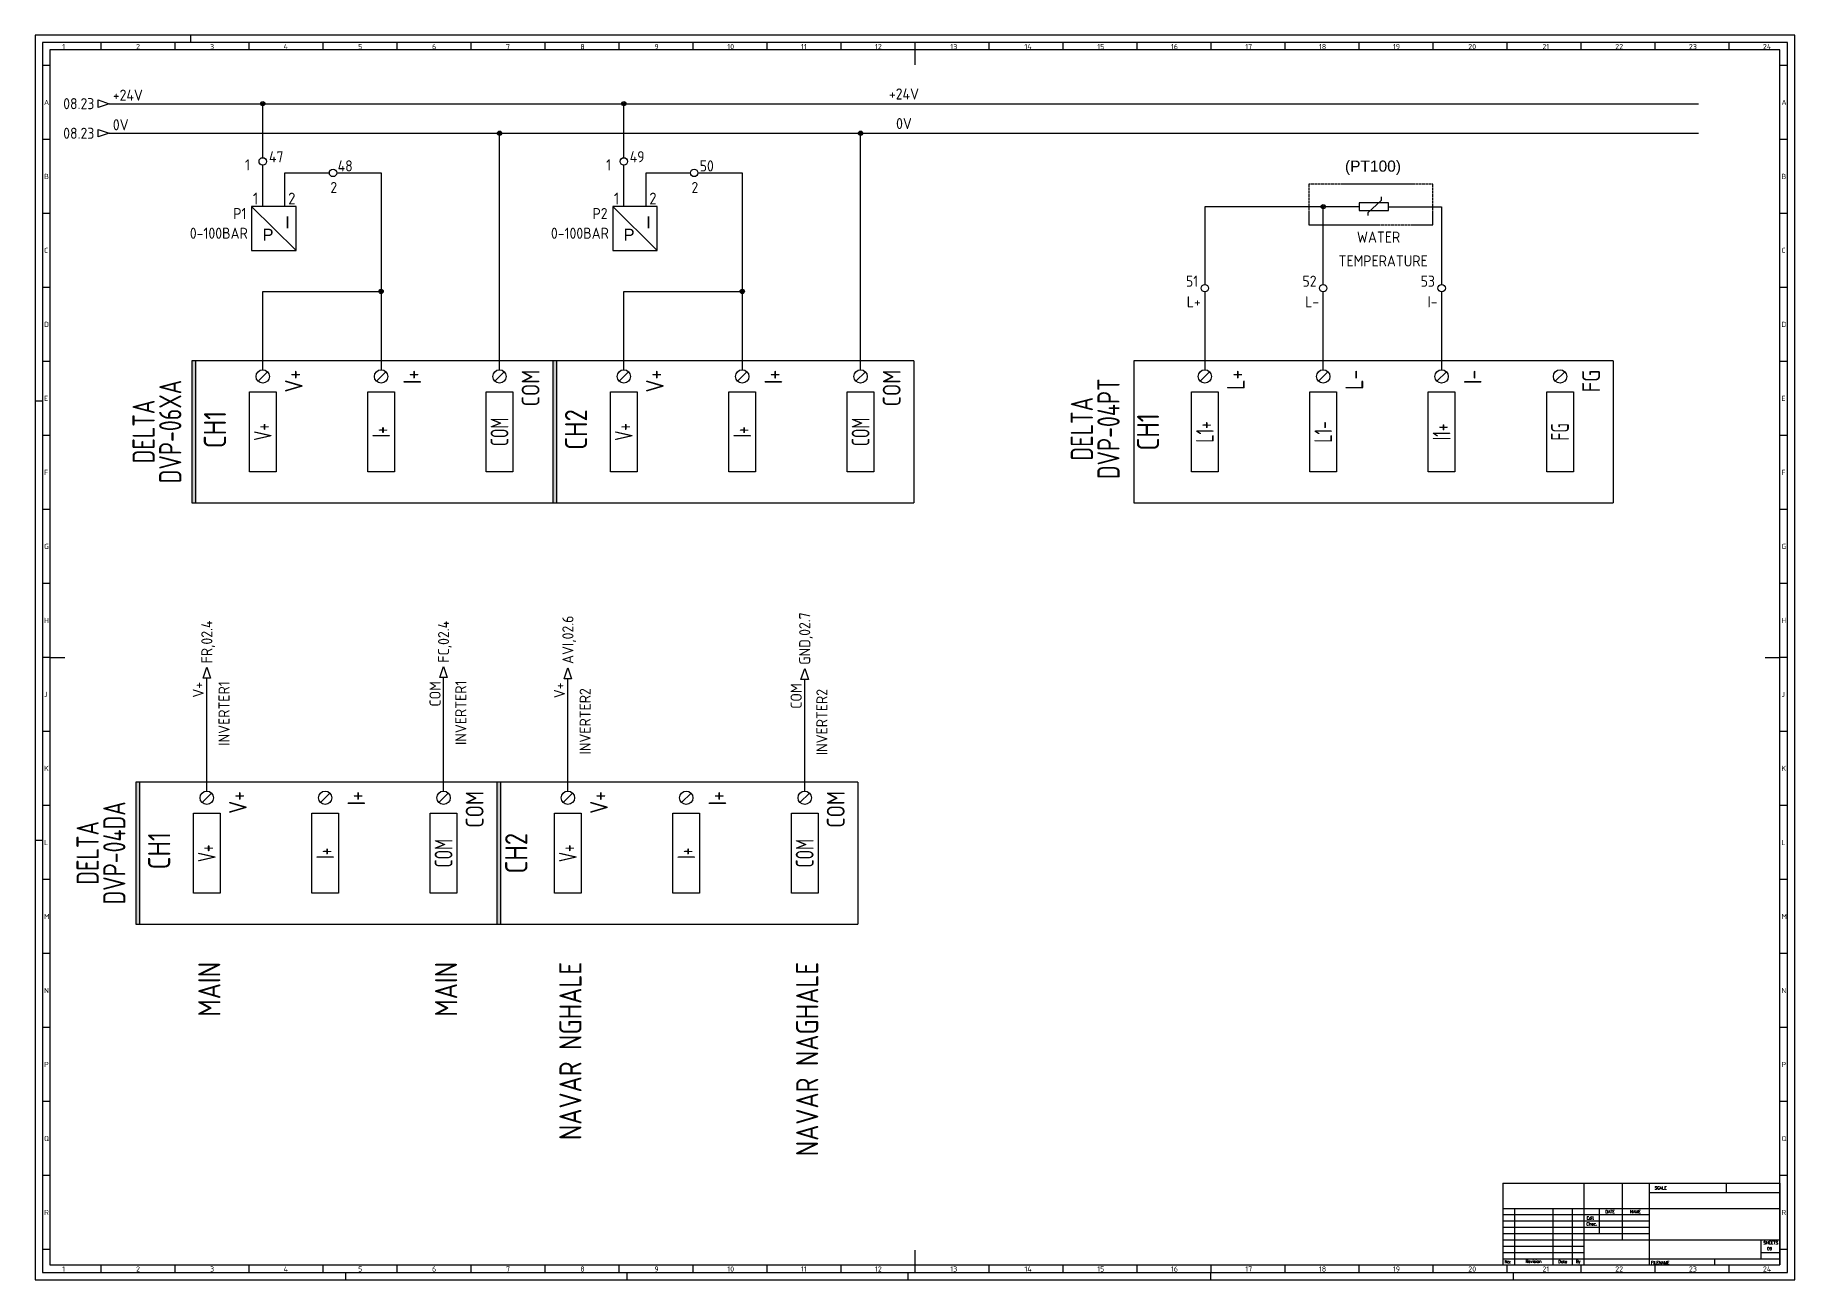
# Model space of a CAD drawing. Header units: inches. Extents: x 0 to 1189, y 0 to 841.
import ezdxf
from ezdxf.enums import TextEntityAlignment as Align

# ---------------------------------------------------------------- set-up
doc = ezdxf.new("R2010")
doc.units = ezdxf.units.IN
doc.header["$MEASUREMENT"] = 0
doc.linetypes.add('DASHED', pattern=[0.75, 0.5, -0.25])
for name, color, linetype in [('025', 1, 'Continuous'), ('035', 5, 'Continuous'), ('07', 7, 'Continuous'), ('DESC', 150, 'Continuous'), ('LOCBOX', 92, 'Continuous'), ('MISC', 7, 'Continuous'), ('RED_2.5mm^2', 1, 'Continuous'), ('SYMS', 7, 'Continuous'), ('TAGS', 150, 'Continuous'), ('TERMS', 123, 'Continuous'), ('WIRENO', 72, 'Continuous'), ('WIREREF', 52, 'Continuous'), ('WIREREF_DEST', 61, 'Continuous'), ('XREF', 7, 'Continuous')]:
    doc.layers.add(name, color=color, linetype=linetype)
doc.styles.add('ISO Proportional', font='isocp.shx')
doc.styles.get("Standard").update_dxf_attribs({"font": 'arial.ttf'})
doc.styles.add('WD', font='romans.shx')
doc.styles.add('WD_IEC', font='ISOCP2.shx', dxfattribs={"width": 0.9, "height": 4})

# ---------------------------------------------------------------- blocks, each defined once
blk = doc.blocks.new('IEC_border_a0')
at = {"layer": '035', "color": 0}
for p, q in [((0, 841), (0, 0)), ((1189, 841), (0, 841)), ((44.5, 836), (44.5, 831)), ((94.5, 836), (94.5, 831)), ((105, 841), (105, 836)), ((144.5, 836), (144.5, 831)), ((194.5, 836), (194.5, 831)), ((244.5, 836), (244.5, 831)), ((294.5, 836), (294.5, 831)), ((344.5, 836), (344.5, 831)), ((394.5, 836), (394.5, 831)), ((444.5, 836), (444.5, 831)), ((494.5, 836), (494.5, 831)), ((544.5, 836), (544.5, 831)), ((594.5, 836), (594.5, 831)), ((644.5, 836), (644.5, 831)), ((694.5, 836), (694.5, 831)), ((744.5, 836), (744.5, 831)), ((794.5, 836), (794.5, 831)), ((844.5, 836), (844.5, 831)), ((894.5, 836), (894.5, 831)), ((944.5, 836), (944.5, 831)), ((994.5, 836), (994.5, 831)), ((1044.5, 836), (1044.5, 831)), ((1094.5, 836), (1094.5, 831)), ((1144.5, 836), (1144.5, 831)), ((1189, 0), (1189, 841)), ((10, 820.5), (5, 820.5)), ((1184, 820.5), (1179, 820.5)), ((10, 770.5), (5, 770.5)), ((1184, 770.5), (1179, 770.5)), ((10, 720.5), (5, 720.5)), ((1184, 720.5), (1179, 720.5)), ((10, 670.5), (5, 670.5)), ((1184, 670.5), (1179, 670.5)), ((10, 620.5), (5, 620.5)), ((1184, 620.5), (1179, 620.5)), ((0, 594), (5, 594)), ((10, 570.5), (5, 570.5)), ((1184, 570.5), (1179, 570.5)), ((10, 520.5), (5, 520.5)), ((1184, 520.5), (1179, 520.5)), ((10, 470.5), (5, 470.5)), ((1184, 470.5), (1179, 470.5)), ((10, 420.5), (5, 420.5)), ((1184, 420.5), (1179, 420.5)), ((1184, 420.5), (1179, 420.5)), ((10, 370.5), (5, 370.5)), ((1184, 370.5), (1179, 370.5)), ((10, 320.5), (5, 320.5)), ((1184, 320.5), (1179, 320.5)), ((0, 297), (5, 297)), ((10, 270.5), (5, 270.5)), ((1184, 270.5), (1179, 270.5)), ((1184, 270.5), (1179, 270.5)), ((10, 220.5), (5, 220.5)), ((1184, 220.5), (1179, 220.5)), ((10, 170.5), (5, 170.5)), ((1184, 170.5), (1179, 170.5)), ((10, 120.5), (5, 120.5)), ((1184, 120.5), (1179, 120.5)), ((10, 70.5), (5, 70.5)), ((1184, 70.5), (1179, 70.5)), ((10, 20.4), (5.1, 20.4)), ((1184, 20.4), (1179, 20.4)), ((0, 0), (1189, 0)), ((44.5, 10), (44.5, 5)), ((94.5, 10), (94.5, 5)), ((144.5, 10), (144.5, 5)), ((194.5, 10), (194.5, 5)), ((210, 0), (210, 5)), ((244.5, 10), (244.5, 5)), ((294.5, 10), (294.5, 5)), ((344.5, 10), (344.5, 5)), ((394.5, 10), (394.5, 5)), ((400, 0), (400, 5)), ((444.5, 10), (444.5, 5)), ((494.5, 10), (494.5, 5)), ((544.5, 10), (544.5, 5)), ((590, 0), (590, 5)), ((594.5, 10), (594.5, 5)), ((644.5, 10), (644.5, 5)), ((694.5, 10), (694.5, 5)), ((744.5, 10), (744.5, 5)), ((744.5, 10), (744.5, 5)), ((794.5, 10), (794.5, 5)), ((794.5, 0), (794.5, 5)), ((844.5, 10), (844.5, 5)), ((894.5, 10), (894.5, 5)), ((944.5, 10), (944.5, 5)), ((994.5, 10), (994.5, 5)), ((999, 0), (999, 5)), ((1044.5, 10), (1044.5, 5)), ((1094.5, 10), (1094.5, 5)), ((1144.5, 10), (1144.5, 5))]:
    blk.add_line(p, q, dxfattribs=at)
blk.add_lwpolyline([(10, 10), (1179, 10), (1179, 831), (10, 831)], close=True, dxfattribs=at)
at = {"layer": '07', "color": 0}
for p, q in [((594.5, 831), (594.5, 821)), ((10, 420.5), (20, 420.5)), ((1169, 420.5), (1179, 420.5)), ((594.5, 20), (594.5, 10))]:
    blk.add_line(p, q, dxfattribs=at)
blk.add_lwpolyline([(5, 5), (1184, 5), (1184, 836), (5, 836)], close=True, dxfattribs=at)
at = {"layer": '035', "color": 0, "style": 'ISO Proportional'}
for s, p in [('1', (18.3, 831.5)), ('2', (68.2, 831.5)), ('3', (118.2, 831.5)), ('4', (167.9, 831.5)), ('5', (218.3, 831.5)), ('6', (268.2, 831.5)), ('7', (318.2, 831.5)), ('8', (368.4, 831.5)), ('9', (418.5, 831.5)), ('10', (467.7, 831.5)), ('11', (517.5, 831.5)), ('12', (567.5, 831.5)), ('13', (618.4, 831.5)), ('14', (668.5, 831.5)), ('15', (717.7, 831.5)), ('16', (767.5, 831.5)), ('17', (817.7, 831.5)), ('18', (867.5, 831.5)), ('19', (917.5, 831.5)), ('20', (968.4, 831.5)), ('21', (1018.5, 831.5)), ('22', (1067.7, 831.5)), ('23', (1117.5, 831.5)), ('24', (1167.5, 831.5)), ('A', (6, 793.8)), ('A', (1180, 793.8)), ('B', (6, 743.8)), ('B', (1180, 743.8)), ('C', (6, 693.8)), ('C', (1180, 693.8)), ('D', (6, 643.8)), ('D', (1180, 643.8)), ('E', (6, 593.8)), ('E', (1180, 593.8)), ('F', (6, 543.8)), ('F', (1180, 543.8)), ('G', (6, 493.8)), ('G', (1180, 493.8)), ('H', (6, 443.8)), ('H', (1180, 443.8)), ('J', (6, 393.8)), ('J', (1180, 393.8)), ('K', (6, 343.8)), ('K', (1180, 343.8)), ('L', (6, 293.7)), ('L', (1180, 293.7)), ('M', (6, 243.7)), ('M', (1180, 243.7)), ('N', (6, 193.7)), ('N', (1180, 193.7)), ('P', (6, 143.7)), ('P', (1180, 143.7)), ('Q', (6, 93.7)), ('Q', (1180, 93.7)), ('R', (6.1, 43.7)), ('R', (1180, 43.7)), ('1', (18.3, 5.5)), ('2', (68.2, 5.5)), ('3', (118.2, 5.5)), ('4', (167.9, 5.5)), ('5', (218.3, 5.5)), ('6', (268.2, 5.5)), ('7', (318.2, 5.5)), ('8', (368.4, 5.5)), ('9', (418.5, 5.5)), ('10', (467.7, 5.5)), ('11', (517.5, 5.5)), ('12', (567.5, 5.5)), ('13', (618.4, 5.5)), ('14', (668.5, 5.5)), ('15', (717.7, 5.5)), ('16', (767.5, 5.5)), ('17', (817.7, 5.5)), ('18', (867.5, 5.5)), ('19', (917.5, 5.5)), ('20', (968.4, 5.5)), ('21', (1018.5, 5.5)), ('22', (1067.7, 5.5)), ('23', (1117.5, 5.5)), ('24', (1167.5, 5.5))]:
    blk.add_text(s, height=3.5, dxfattribs=at).set_placement(p)
blk = doc.blocks.new('IEC_tblock_a0')
at = {"layer": '035'}
for p, q in [((-106.6, 55.2), (-106.6, 17)), ((-88.4, 48.9), (0, 48.9)), ((-36.4, 55.2), (-36.4, 48.9)), ((-179.4, 38.2), (-179.4, 0)), ((-153.4, 38.2), (-153.4, 0)), ((-140.4, 38.2), (-140.4, 0)), ((-122.2, 38.2), (-122.2, 21.2)), ((-187.2, 34), (-88.4, 34)), ((-187.2, 29.8), (-88.4, 29.8)), ((-187.2, 25.5), (-88.4, 25.5)), ((-187.2, 21.2), (-88.4, 21.2)), ((-187.2, 17), (-132.6, 17)), ((-187.2, 12.8), (-132.6, 12.8)), ((-187.2, 8.5), (-132.6, 8.5)), ((-187.2, 4.2), (0, 4.2)), ((-44.2, 4.2), (-44.2, 0)), ((-13, 8.5), (0, 8.5))]:
    blk.add_line(p, q, dxfattribs=at)
at = {"layer": '07'}
for p, q in [((-187.2, 55.2), (0, 55.2)), ((-187.2, 55.2), (-187.2, 0)), ((-132.6, 55.2), (-132.6, 0)), ((-88.4, 55.2), (-88.4, 0)), ((0, 55.2), (0, 0)), ((-187.2, 38.2), (0, 38.2)), ((-132.6, 17), (0, 17)), ((-13, 17), (-13, 4.2)), ((-187.2, 0), (0, 0))]:
    blk.add_line(p, q, dxfattribs=at)
at = {"style": 'WD'}
for tag, p in [('SCALE', (-69.9, 51.1)), ('SH', (-8.7, 10.1)), ('FILENAME', (-68.1, 0.8))]:
    blk.add_attdef(tag, p, '', height=2, dxfattribs=at)
for tag, height, p in [('CKDATE', 2, (-114.9, 26.6)), ('EDDATE', 2, (-115, 30.8)), ('EDBY', 2, (-98, 30.9)), ('CKBY', 2, (-97.9, 26.3)), ('PROJDESC', 5, (-45.9, 29.2)), ('DWGDESC', 5, (-44.9, 19.7)), ('DWGNO', 3.5, (-48.5, 9.5))]:
    blk.add_attdef(tag, text='', height=height, dxfattribs=at).set_placement(p, align=Align.CENTER)
at = {"style": 'WD', "flags": 1}
blk.add_attdef('WD_TB', (-120.9, 11.9), '', height=2, dxfattribs=at)
at = {"layer": '025', "style": 'WD'}
for s, p in [('SCALE', (-80.6, 51.1)), ('NAME', (-97.7, 35.1)), ('No:', (-183.8, 1.2)), ('Revision', (-166.5, 1.5)), ('Date', (-146.8, 1.3)), ('By', (-136.3, 1.4))]:
    blk.add_text(s, height=2, dxfattribs=at).set_placement(p, align=Align.CENTER)
for s, p in [('DATE', (-118, 35)), ('Chec.', (-130.8, 26.7)), ('Edit', (-130.6, 30.7)), ('SHEETS', (-11.2, 14)), ('FILENAME', (-87.2, 0.6))]:
    blk.add_text(s, height=2, dxfattribs=at).set_placement(p)
blk = doc.blocks.new('PLCIO_478F')
h = blk.add_hatch(color=256)
h.dxf.hatch_style = 1
h.paths.add_polyline_path([(-45.5, 48), (-48, 48), (-48, -48), (-45.5, -48)])
blk.add_line((196, 48), (196, -48))
at = {"layer": 'SYMS'}
for p, q in [((-48, 48), (-48, -48)), ((196, 48), (-48, 48)), ((-45.5, 48), (-45.5, -48)), ((-3.2, 34.3), (3.2, 40.7)), ((76.8, 34.3), (83.2, 40.7)), ((156.8, 34.3), (163.2, 40.7)), ((-9, -27), (-9, 27)), ((-9, 27), (9, 27)), ((9, 27), (9, -27)), ((71, -27), (71, 27)), ((71, 27), (89, 27)), ((89, 27), (89, -27)), ((151, -27), (151, 27)), ((151, 27), (169, 27)), ((169, 27), (169, -27)), ((9, -27), (-9, -27)), ((89, -27), (71, -27)), ((169, -27), (151, -27)), ((-48, -48), (196, -48))]:
    blk.add_line(p, q, dxfattribs=at)
for centre in [(0, 37.5), (80, 37.5), (160, 37.5)]:
    blk.add_circle(centre, 4.5, dxfattribs=at)
at = {"layer": 'SYMS', "style": 'WD_IEC', "width": 0.9}
for tag, p in [('TERMDESC01', (6.2, 60)), ('TERMDESC02', (86.2, 60)), ('TERMDESC03', (166.2, 60))]:
    blk.add_attdef(tag, text='', height=12, rotation=90, dxfattribs=at).set_placement(p, align=Align.TOP_LEFT)
at = {"layer": 'SYMS', "style": 'WD_IEC', "width": 0.9, "flags": 1}
for tag, p in [('X2TERM01', (0, 42)), ('X2TERM02', (80, 42)), ('X2TERM03', (160, 42))]:
    blk.add_attdef(tag, text='', height=1.92, rotation=90, dxfattribs=at).set_placement(p, align=Align.RIGHT)
at = {"layer": 'SYMS', "style": 'WD_IEC', "width": 0.9}
for tag, p in [('TERM01', (15, 42)), ('TERM02', (95, 42)), ('TERM03', (175, 42))]:
    blk.add_attdef(tag, text='', height=12, rotation=90, dxfattribs=at).set_placement(p, align=Align.TOP_RIGHT)
at = {"layer": 'SYMS', "style": 'WD_IEC'}
for tag, width, p in [('INST', 0.8, (-159, 0)), ('MFG', 0.8, (-123, 0)), ('CAT', 0.8, (-105, 0)), ('LINE1', 0.9, (-87, 0)), ('LINE2', 0.9, (-69, 0)), ('DESC', 0.9, (-50.8, 0)), ('TAG', 0.9, (-26.9, -0.2)), ('LOC', 0.8, (-141, 0))]:
    blk.add_attdef(tag, text='', height=15, rotation=90, dxfattribs=dict(at, width=width)).set_placement(p, align=Align.CENTER)
at = {"layer": 'SYMS', "style": 'WD_IEC', "width": 0.7}
for tag, p in [('TAGA01', (0, 0)), ('TAGA02', (80, 0)), ('TAGA03', (160, 0))]:
    blk.add_attdef(tag, text='', height=12, rotation=90, dxfattribs=at).set_placement(p, align=Align.MIDDLE_CENTER)
at = {"layer": 'SYMS', "linetype": 'Continuous', "style": 'WD_IEC', "width": 0.9, "flags": 9}
blk.add_attdef('ASSYCODE', text='', height=1.92, rotation=90, dxfattribs=at).set_placement((-102.9, -22.1), align=Align.CENTER)
at = {"layer": 'SYMS', "style": 'WD_IEC', "width": 0.9}
for tag, p in [('DESCA01', (-9, -111)), ('DESCB01', (9, -111)), ('DESCC01', (27, -111)), ('DESCD01', (45, -111)), ('DESCE01', (63, -111)), ('DESCA02', (71, -111)), ('DESCB02', (89, -111)), ('DESCC02', (107, -111)), ('DESCD02', (125, -111)), ('DESCE02', (143, -111)), ('DESCA03', (151, -111)), ('DESCB03', (169, -111)), ('DESCC03', (187, -111)), ('DESCD03', (205, -111)), ('DESCE03', (223, -111))]:
    blk.add_attdef(tag, text='', height=15, rotation=90, dxfattribs=at).set_placement(p, align=Align.RIGHT)
blk = doc.blocks.new('VIN1B10')
for p, q in [((0, 7.5), (0, 12.5)), ((7.5, 7.46), (7.5, 12.46)), ((3.75, 7.5), (-3.75, 7.5)), ((-3.75, 7.5), (11.25, -7.45)), ((-3.75, 7.46), (-3.75, -7.45)), ((11.25, 7.5), (3.75, 7.5)), ((11.25, -7.45), (11.25, 7.5)), ((-3.75, -7.45), (3.75, -7.45)), ((3.75, -7.45), (11.25, -7.45))]:
    blk.add_line(p, q)
at = {"char_height": 4, "attachment_point": 1}
for s, insert in [('{\\f@Arial Unicode MS|b0|i0|c0|p34;I}', (7.58, 4.08)), ('{\\f@Arial Unicode MS|b0|i0|c0|p34;P}', (-0.08, -0.06))]:
    blk.add_mtext_dynamic_manual_height_columns(s, width=2.8279, gutter_width=35, heights=[0], dxfattribs=dict(at, insert=insert))
at = {"style": 'WD_IEC'}
for tag, p in [('TERM01', (-0.64, 12.2)), ('TERM03', (6.86, 12.2))]:
    blk.add_attdef(tag, text='', height=2, rotation=90, dxfattribs=at).set_placement(p, align=Align.RIGHT)
at = {"style": 'WD_IEC', "flags": 1}
for tag, p, height in [('X2TERM01', (0, 12.5), 0.32), ('X2TERM03', (7.5, 12.46), 0.32), ('MFG', (12.06, 6.2), 1.5), ('X4LINK', (-3.8, 0), 0.32), ('X1LINK', (11.25, 0), 0.32), ('CAT', (12.06, 3.7), 1.5), ('ASSYCODE', (12.24, -4.45), 1), ('FAMILY', (12.24, -5.95), 1), ('CATDESC', (12.24, -7.45), 1)]:
    blk.add_attdef(tag, p, '', height=height, dxfattribs=at)
at = {"style": 'WD_IEC'}
for tag, p in [('INST', (-5.5, 9.21)), ('LOC', (-5.5, 6.21)), ('TAG1', (-5.5, 3.21)), ('DESC2', (-5.5, -8.24)), ('DESC1', (-5.5, -5.24)), ('WDTAGALT', (-5.5, -14.24)), ('DESC3', (-5.5, -11.24))]:
    blk.add_attdef(tag, text='', height=2.5, dxfattribs=at).set_placement(p, align=Align.RIGHT)
at = {"lineweight": 15, "style": 'WD_IEC'}
blk.add_attdef('XREF', text='', height=2.5, dxfattribs=at).set_placement((-5.5, -1.39), align=Align.RIGHT)
blk = doc.blocks.new('PLCIO_6325')
blk.add_line((276, 48), (276, -48))
at = {"layer": 'SYMS'}
for p, q in [((-48, 48), (-48, -48)), ((276, 48), (-48, 48)), ((-3.2, 34.3), (3.2, 40.7)), ((76.8, 34.3), (83.2, 40.7)), ((156.8, 34.3), (163.2, 40.7)), ((236.8, 34.3), (243.2, 40.7)), ((-9, -27), (-9, 27)), ((-9, 27), (9, 27)), ((9, 27), (9, -27)), ((71, -27), (71, 27)), ((71, 27), (89, 27)), ((89, 27), (89, -27)), ((151, -27), (151, 27)), ((151, 27), (169, 27)), ((169, 27), (169, -27)), ((231, -27), (231, 27)), ((231, 27), (249, 27)), ((249, 27), (249, -27)), ((9, -27), (-9, -27)), ((89, -27), (71, -27)), ((169, -27), (151, -27)), ((249, -27), (231, -27)), ((-48, -48), (276, -48))]:
    blk.add_line(p, q, dxfattribs=at)
for centre in [(0, 37.5), (80, 37.5), (160, 37.5), (240, 37.5)]:
    blk.add_circle(centre, 4.5, dxfattribs=at)
at = {"layer": 'SYMS', "style": 'WD_IEC', "width": 0.9}
for tag, p in [('TERMDESC01', (6.2, 60)), ('TERMDESC02', (86.2, 60)), ('TERMDESC03', (166.2, 60)), ('TERMDESC04', (246.2, 60))]:
    blk.add_attdef(tag, text='', height=12, rotation=90, dxfattribs=at).set_placement(p, align=Align.TOP_LEFT)
at = {"layer": 'SYMS', "style": 'WD_IEC', "width": 0.9, "flags": 1}
for tag, p in [('X2TERM01', (0, 42)), ('X2TERM02', (80, 42)), ('X2TERM03', (160, 42)), ('X2TERM04', (240, 42))]:
    blk.add_attdef(tag, text='', height=1.92, rotation=90, dxfattribs=at).set_placement(p, align=Align.RIGHT)
at = {"layer": 'SYMS', "style": 'WD_IEC', "width": 0.9}
for tag, p in [('TERM01', (15, 42)), ('TERM02', (95, 42)), ('TERM03', (175, 42)), ('TERM04', (255, 42))]:
    blk.add_attdef(tag, text='', height=12, rotation=90, dxfattribs=at).set_placement(p, align=Align.TOP_RIGHT)
at = {"layer": 'SYMS', "style": 'WD_IEC'}
for tag, width, p in [('INST', 0.8, (-159, 0)), ('MFG', 0.8, (-123, 0)), ('CAT', 0.8, (-105, 0)), ('LINE1', 0.9, (-87, 0)), ('LINE2', 0.9, (-69, 0)), ('DESC', 0.9, (-50.8, 0)), ('TAG', 0.9, (-30.9, 0)), ('LOC', 0.8, (-141, 0))]:
    blk.add_attdef(tag, text='', height=15, rotation=90, dxfattribs=dict(at, width=width)).set_placement(p, align=Align.CENTER)
at = {"layer": 'SYMS', "style": 'WD_IEC', "width": 0.7}
for tag, p in [('TAGA01', (0, 0)), ('TAGA02', (80, 0)), ('TAGA03', (160, 0)), ('TAGA04', (240, 0))]:
    blk.add_attdef(tag, text='', height=12, rotation=90, dxfattribs=at).set_placement(p, align=Align.MIDDLE_CENTER)
at = {"layer": 'SYMS', "linetype": 'Continuous', "style": 'WD_IEC', "width": 0.9, "flags": 9}
blk.add_attdef('ASSYCODE', text='', height=1.92, rotation=90, dxfattribs=at).set_placement((-102.9, -22.1), align=Align.CENTER)
at = {"layer": 'SYMS', "style": 'WD_IEC', "width": 0.9}
for tag, p in [('DESCA01', (-9, -111)), ('DESCB01', (9, -111)), ('DESCC01', (27, -111)), ('DESCD01', (45, -111)), ('DESCE01', (63, -111)), ('DESCA02', (71, -111)), ('DESCB02', (89, -111)), ('DESCC02', (107, -111)), ('DESCD02', (125, -111)), ('DESCE02', (143, -111)), ('DESCA03', (151, -111)), ('DESCB03', (169, -111)), ('DESCC03', (187, -111)), ('DESCD03', (205, -111)), ('DESCE03', (223, -111)), ('DESCA04', (231, -111)), ('DESCB04', (249, -111)), ('DESCC04', (267, -111)), ('DESCD04', (285, -111)), ('DESCE04', (303, -111))]:
    blk.add_attdef(tag, text='', height=15, rotation=90, dxfattribs=at).set_placement(p, align=Align.RIGHT)
blk = doc.blocks.new('HRE1B')
for p, q in [((-5, 0), (-10, 0)), ((2.49, 2.08), (-2.04, -2.04)), ((2.52, 3.3), (2.49, 2.08)), ((5, 0), (10, 0)), ((-2.04, -2.04), (-2.04, -3.01))]:
    blk.add_line(p, q)
blk.add_lwpolyline([(-5, -1.25), (5, -1.25), (5, 1.25), (-5, 1.25)], close=True)
at = {"style": 'WD_IEC'}
for tag, p in [('INST', (-7.5, 11.12)), ('TAG1', (-7.5, 4.12)), ('LOC', (-7.5, 7.62)), ('DESC1', (-7.5, -7.25)), ('DESC3', (-7.5, -14.25)), ('DESC2', (-7.5, -10.75))]:
    blk.add_attdef(tag, text='', height=2.5, dxfattribs=at).set_placement(p, align=Align.RIGHT)
for tag, p, height, flags in [('MFG', (7.42, 12.12), 1.5, 9), ('CAT', (7.42, 9.62), 1.5, 9), ('X4TERM01', (-10, 0), 0.32, 1), ('TERM01', (-10, 1), 2, 8), ('X1TERM02', (10, 0), 0.32, 1), ('ASSYCODE', (6, -2.75), 1, 1), ('FAMILY', (6, -4.25), 1, 1), ('CATDESC', (6, -5.75), 1, 1)]:
    blk.add_attdef(tag, p, '', height=height, dxfattribs=dict(at, flags=flags))
blk.add_attdef('RATING1', (-2.58, 4.12), '', height=2.5, dxfattribs=at)
at = {"style": 'WD_IEC', "flags": 8}
blk.add_attdef('TERM02', text='', height=2, dxfattribs=at).set_placement((10, 1), align=Align.RIGHT)
blk = doc.blocks.new('WDDOT')
for radius in [0.72, 0.449, 0.223]:
    blk.add_circle((0, 0), radius)
blk = doc.blocks.new('HA1S2')
blk.add_lwpolyline([(0, 3.75), (1.25, 0), (-1.25, 0)], close=True)
at = {"style": 'WD_IEC'}
blk.add_attdef('XREF', text='', height=2.5, rotation=90, dxfattribs=at).set_placement((0, 5), align=Align.MIDDLE_LEFT)
at = {"style": 'WD_IEC', "flags": 1}
blk.add_attdef('SIGCODE', text='', height=1, dxfattribs=at).set_placement((-2.5, 1.8), align=Align.RIGHT)
blk.add_attdef('X8TERM01', (0, 0), '', height=0.32, dxfattribs=at)
at = {"style": 'WD_IEC', "flags": 8}
blk.add_attdef('WIRENO', text='', height=2.5, rotation=90, dxfattribs=at).set_placement((-1, -1.25), align=Align.RIGHT)
at = {"style": 'WD_IEC'}
blk.add_attdef('DESC1', text='', height=2.5, rotation=90, dxfattribs=at).set_placement((1, -1.25), align=Align.TOP_RIGHT)
blk = doc.blocks.new('VT0002')
blk.add_circle((0, 0), 1.25)
at = {"style": 'WD_IEC'}
for tag, p in [('INST', (-2.25, 6.5)), ('LOC', (-2.25, 3.5)), ('DESC1', (-2.25, -6.25)), ('DESC3', (-2.25, -12.25)), ('DESC2', (-2.25, -9.25))]:
    blk.add_attdef(tag, text='', height=2.5, dxfattribs=at).set_placement(p, align=Align.RIGHT)
at = {"style": 'WD_IEC', "flags": 1}
for tag, p, height in [('ASSYCODE', (2.75, 10.75), 1), ('CATDESC', (2.75, 9.25), 1), ('MFG', (2.75, 7.25), 1.5), ('CAT', (2.75, 4.75), 1.5), ('X4PIN01', (-1.25, 1), 0.25), ('X4TERM01', (-1.25, 0), 0.25), ('X4TERMDESC01', (-1.25, 0.5), 0.4), ('STRIPSEQ', (0, 0), 0.025), ('X2PIN01', (0, 2.25), 0.25), ('X2TERM01', (0, 1.25), 0.25), ('X8PIN01', (0, -0.25), 0.25), ('X2TERMDESC01', (0, 1.75), 0.4), ('X1PIN01', (1.25, 1), 0.25), ('X1TERM01', (1.25, 0), 0.25), ('X1TERMDESC01', (1.25, 0.5), 0.4), ('LINKTERM', (0, -0.04), 0.025), ('X8TERM01', (0, -1.25), 0.25), ('X8TERMDESC01', (0, -0.75), 0.4)]:
    blk.add_attdef(tag, p, '', height=height, dxfattribs=at)
at = {"style": 'WD_IEC', "flags": 8}
for tag, height, p in [('TAGSTRIP', 2.5, (-2.25, 0.5)), ('TERM01', 2, (-2.25, -3.25))]:
    blk.add_attdef(tag, text='', height=height, dxfattribs=at).set_placement(p, align=Align.RIGHT)
blk = doc.blocks.new('HT0002')
blk.add_circle((0, 0), 1.25)
at = {"style": 'WD_IEC'}
for tag, p in [('INST', (-2.25, 6.5)), ('LOC', (-2.25, 3.5)), ('DESC1', (-2.25, -6.25)), ('DESC3', (-2.25, -12.25)), ('DESC2', (-2.25, -9.25))]:
    blk.add_attdef(tag, text='', height=2.5, dxfattribs=at).set_placement(p, align=Align.RIGHT)
at = {"style": 'WD_IEC', "flags": 1}
for tag, p, height in [('ASSYCODE', (2.75, 10.75), 1), ('CATDESC', (2.75, 9.25), 1), ('MFG', (2.75, 7.25), 1.5), ('CAT', (2.75, 4.75), 1.5), ('X4PIN01', (-1.25, 1), 0.25), ('X4TERM01', (-1.25, 0), 0.25), ('X4TERMDESC01', (-1.25, 0.5), 0.4), ('STRIPSEQ', (0, 0), 0.025), ('X2PIN01', (0, 2.25), 0.25), ('X2TERM01', (0, 1.25), 0.25), ('X8PIN01', (0, -0.25), 0.25), ('X2TERMDESC01', (0, 1.75), 0.4), ('X1PIN01', (1.25, 1), 0.25), ('X1TERM01', (1.25, 0), 0.25), ('X1TERMDESC01', (1.25, 0.5), 0.4), ('LINKTERM', (0, -0.04), 0.025), ('X8TERM01', (0, -1.25), 0.25), ('X8TERMDESC01', (0, -0.75), 0.4)]:
    blk.add_attdef(tag, p, '', height=height, dxfattribs=at)
at = {"style": 'WD_IEC', "flags": 8}
for tag, height, p in [('TAGSTRIP', 2.5, (-2.25, 0.5)), ('TERM01', 2, (-2.25, -3.25))]:
    blk.add_attdef(tag, text='', height=height, dxfattribs=at).set_placement(p, align=Align.RIGHT)
blk = doc.blocks.new('HA1D3')
blk.add_lwpolyline([(0, 0), (-3.75, -1.25), (-3.75, 1.25)], close=True)
at = {"style": 'WD_IEC'}
blk.add_attdef('XREF', text='', height=2.5, dxfattribs=at).set_placement((-5, 0), align=Align.MIDDLE_RIGHT)
at = {"style": 'WD_IEC', "flags": 1}
blk.add_attdef('SIGCODE', text='', height=1, dxfattribs=at).set_placement((-2.5, 1.8), align=Align.RIGHT)
at = {"style": 'WD_IEC'}
for tag, p, height, flags in [('X1TERM01', (0, 0), 0.32, 1), ('WIRENO', (1.25, 1), 2.5, 8)]:
    blk.add_attdef(tag, p, '', height=height, dxfattribs=dict(at, flags=flags))
blk.add_attdef('DESC1', text='', height=2.5, dxfattribs=at).set_placement((1.25, -1), align=Align.TOP_LEFT)
blk = doc.blocks.new('WD_WNH')
at = {"linetype": 'Continuous', "style": 'WD_IEC', "width": 0.8}
blk.add_attdef('WIRENO', text='', height=2.5, dxfattribs=at).set_placement((0, 0.75), align=Align.CENTER)
at = {"style": 'WD_IEC', "flags": 1}
for tag, p in [('W08USER', (0, 0.375)), ('W04USER', (0, 0.875)), ('W05USER', (0, 0.75)), ('W09USER', (0, 0.25)), ('W03USER', (0, 1)), ('W06USER', (0, 0.625)), ('W07USER', (0, 0.5)), ('W02USER', (0, 1.125)), ('W01USER', (0, 1.25)), ('W10USER', (0, 0.125))]:
    blk.add_attdef(tag, text='', height=0.08, dxfattribs=at).set_placement(p, align=Align.CENTER)

msp = doc.modelspace()

# ---------------------------------------------------------------- linework, layer by layer
at = {"layer": 'LOCBOX', "color": 0, "linetype": 'DASHED'}
msp.add_lwpolyline([(944.4, 740.6), (860.7, 740.6), (860.7, 713.1), (944.4, 713.1)], close=True, dxfattribs=at)
at = {"layer": 'RED_2.5mm^2', "color": 0}
for p, q in [((50, 794.9), (1123.9, 794.9)), ((153.8, 758.4), (153.8, 794.9)), ((397.8, 758.4), (397.8, 794.9)), ((50, 774.9), (1123.9, 774.9)), ((313.8, 615.1), (313.8, 774.9)), ((557.8, 615.1), (557.8, 774.9)), ((153.8, 735.5), (153.8, 753.4)), ((397.8, 735.5), (397.8, 753.4)), ((168.8, 735.4), (168.8, 748.1)), ((168.8, 748.1), (198.8, 748.1)), ((203.8, 748.1), (233.8, 748.1)), ((233.8, 748.1), (233.8, 615.1)), ((412.8, 735.4), (412.8, 748.1)), ((412.8, 748.1), (442.8, 748.1)), ((447.8, 748.1), (477.8, 748.1)), ((477.8, 748.1), (477.8, 615.1)), ((884.6, 725.3), (790.4, 725.3)), ((790.4, 725.3), (790.4, 672.7)), ((870.4, 672.7), (870.4, 725.3)), ((924.6, 725.3), (950.4, 725.3)), ((950.4, 725.3), (950.4, 672.7)), ((153.8, 615.1), (153.8, 668)), ((153.8, 668), (233.8, 668)), ((397.8, 615.1), (397.8, 668)), ((397.8, 668), (477.8, 668)), ((790.4, 667.7), (790.4, 615.1)), ((870.4, 615.1), (870.4, 667.7)), ((950.4, 667.7), (950.4, 615.1)), ((116, 330.4), (116, 406.7)), ((276, 330.4), (276, 407.2)), ((360, 330.4), (360, 406.3)), ((520, 330.4), (520, 405.7))]:
    msp.add_line(p, q, dxfattribs=at)

# ---------------------------------------------------------------- block references
msp.add_blockref('IEC_border_a0', (0, 0.2))
ref = msp.add_blockref('IEC_tblock_a0', (1179, 10.2))
ref.add_attrib('SH', '09', (1170.3, 20.2), dxfattribs={"height": 2, "style": 'WD'})
at = {"layer": 'SYMS'}
ref = msp.add_blockref('HA1D3', (50, 794.9), dxfattribs=dict(at, xscale=2, yscale=2, zscale=2))
ref.add_attrib('XREF', '08.23', dxfattribs={"layer": 'XREF', "height": 7.5, "style": 'WD_IEC'}).set_placement((40, 794.9), align=Align.MIDDLE_RIGHT)
ref.add_attrib('WIRENO', '+24V', (52.5, 796.9), dxfattribs={"layer": 'WIREREF_DEST', "height": 7.5, "style": 'WD_IEC', "flags": 8})
at = {"layer": 'SYMS', "color": 0, "xscale": 2, "yscale": 2, "zscale": 2}
for p in [(153.8, 794.9), (397.8, 794.9), (313.8, 774.9), (557.8, 774.9), (870.4, 725.3), (233.8, 668), (477.8, 668)]:
    msp.add_blockref('WDDOT', p, dxfattribs=at)
at = {"layer": 'SYMS'}
ref = msp.add_blockref('HA1D3', (50, 774.9), dxfattribs=dict(at, xscale=2, yscale=2, zscale=2))
ref.add_attrib('XREF', '08.23', dxfattribs={"layer": 'XREF', "height": 7.5, "style": 'WD_IEC'}).set_placement((40, 774.9), align=Align.MIDDLE_RIGHT)
ref.add_attrib('WIRENO', '0V', (52.5, 776.9), dxfattribs={"layer": 'WIREREF_DEST', "height": 7.5, "style": 'WD_IEC', "flags": 8})
at = {"layer": 'SYMS', "color": 0}
ref = msp.add_blockref('VT0002', (153.8, 755.9), dxfattribs=dict(at, xscale=2, yscale=2, zscale=2))
ref.add_attrib('TERM01', '1', dxfattribs={"layer": 'TERMS', "height": 7.5, "style": 'WD_IEC', "flags": 8}).set_placement((145.2, 749.8), align=Align.RIGHT)
ref.add_attrib('TAGSTRIP', '47', dxfattribs={"layer": 'TAGS', "height": 7.5, "style": 'WD_IEC', "flags": 8}).set_placement((167.8, 755.3), align=Align.RIGHT)
ref = msp.add_blockref('VT0002', (397.8, 755.9), dxfattribs=dict(at, xscale=2, yscale=2, zscale=2))
ref.add_attrib('TERM01', '1', dxfattribs={"layer": 'TERMS', "height": 7.5, "style": 'WD_IEC', "flags": 8}).set_placement((389.2, 749.8), align=Align.RIGHT)
ref.add_attrib('TAGSTRIP', '49', dxfattribs={"layer": 'TAGS', "height": 7.5, "style": 'WD_IEC', "flags": 8}).set_placement((411.8, 755.3), align=Align.RIGHT)
ref = msp.add_blockref('HT0002', (201.3, 748.1), dxfattribs=dict(at, xscale=2, yscale=2, zscale=2))
ref.add_attrib('TERM01', '2', dxfattribs={"layer": 'TERMS', "height": 7.5, "style": 'WD_IEC', "flags": 8}).set_placement((204.1, 734.5), align=Align.RIGHT)
ref.add_attrib('TAGSTRIP', '48', dxfattribs={"layer": 'TAGS', "height": 7.5, "style": 'WD_IEC', "flags": 8}).set_placement((214.6, 749.1), align=Align.RIGHT)
ref = msp.add_blockref('HT0002', (445.3, 748.1), dxfattribs=dict(at, xscale=2, yscale=2, zscale=2))
ref.add_attrib('TERM01', '2', dxfattribs={"layer": 'TERMS', "height": 7.5, "style": 'WD_IEC', "flags": 8}).set_placement((448.1, 734.5), align=Align.RIGHT)
ref.add_attrib('TAGSTRIP', '50', dxfattribs={"layer": 'TAGS', "height": 7.5, "style": 'WD_IEC', "flags": 8}).set_placement((458.6, 749.1), align=Align.RIGHT)
ref = msp.add_blockref('VIN1B10', (153.8, 710.5), dxfattribs=dict(at, xscale=2, yscale=2, zscale=2))
ref.add_attrib('TERM03', '2', dxfattribs={"layer": 'TERMS', "height": 8, "style": 'WD_IEC'}).set_placement((175.9, 726.8), align=Align.RIGHT)
ref.add_attrib('TAG1', 'P1', dxfattribs={"layer": 'TAGS', "height": 7.5, "style": 'WD_IEC'}).set_placement((142.8, 716.9), align=Align.RIGHT)
ref.add_attrib('DESC1', '0-100BAR', dxfattribs={"layer": 'DESC', "height": 7.5, "style": 'WD_IEC'}).set_placement((143.7, 703.6), align=Align.RIGHT)
ref.add_attrib('TERM01', '1', dxfattribs={"layer": 'TERMS', "height": 8, "style": 'WD_IEC'}).set_placement((150.7, 726.8), align=Align.RIGHT)
ref = msp.add_blockref('VIN1B10', (397.8, 710.5), dxfattribs=dict(at, xscale=2, yscale=2, zscale=2))
ref.add_attrib('TERM03', '2', dxfattribs={"layer": 'TERMS', "height": 8, "style": 'WD_IEC'}).set_placement((419.9, 726.8), align=Align.RIGHT)
ref.add_attrib('TAG1', 'P2', dxfattribs={"layer": 'TAGS', "height": 7.5, "style": 'WD_IEC'}).set_placement((386.8, 716.9), align=Align.RIGHT)
ref.add_attrib('DESC1', '0-100BAR', dxfattribs={"layer": 'DESC', "height": 7.5, "style": 'WD_IEC'}).set_placement((387.7, 703.6), align=Align.RIGHT)
ref.add_attrib('TERM01', '1', dxfattribs={"layer": 'TERMS', "height": 8, "style": 'WD_IEC'}).set_placement((394.7, 726.8), align=Align.RIGHT)
ref = msp.add_blockref('HRE1B', (904.6, 725.3), dxfattribs=dict(at, xscale=2, yscale=2, zscale=2))
ref.add_attrib('DESC2', 'TEMPERATURE', dxfattribs={"layer": 'DESC', "height": 7.5, "style": 'WD_IEC'}).set_placement((941, 684.9), align=Align.RIGHT)
ref.add_attrib('DESC1', 'WATER', dxfattribs={"layer": 'DESC', "height": 7.5, "style": 'WD_IEC'}).set_placement((922.4, 701), align=Align.RIGHT)
ref = msp.add_blockref('VT0002', (790.4, 670.2), dxfattribs=dict(at, xscale=2, yscale=2, zscale=2))
ref.add_attrib('TERM01', 'L+', dxfattribs={"layer": 'TERMS', "height": 7.5, "style": 'WD_IEC', "flags": 8}).set_placement((787.6, 657.3), align=Align.RIGHT)
ref.add_attrib('TAGSTRIP', '51', dxfattribs={"layer": 'TAGS', "height": 7.5, "style": 'WD_IEC', "flags": 8}).set_placement((785.9, 671.2), align=Align.RIGHT)
ref = msp.add_blockref('VT0002', (870.4, 670.2), dxfattribs=dict(at, xscale=2, yscale=2, zscale=2))
ref.add_attrib('TERM01', 'L-', dxfattribs={"layer": 'TERMS', "height": 7.5, "style": 'WD_IEC', "flags": 8}).set_placement((867.6, 657.3), align=Align.RIGHT)
ref.add_attrib('TAGSTRIP', '52', dxfattribs={"layer": 'TAGS', "height": 7.5, "style": 'WD_IEC', "flags": 8}).set_placement((865.9, 671.2), align=Align.RIGHT)
ref = msp.add_blockref('VT0002', (950.4, 670.2), dxfattribs=dict(at, xscale=2, yscale=2, zscale=2))
ref.add_attrib('TERM01', 'I-', dxfattribs={"layer": 'TERMS', "height": 7.5, "style": 'WD_IEC', "flags": 8}).set_placement((947.6, 657.3), align=Align.RIGHT)
ref.add_attrib('TAGSTRIP', '53', dxfattribs={"layer": 'TAGS', "height": 7.5, "style": 'WD_IEC', "flags": 8}).set_placement((945.9, 671.2), align=Align.RIGHT)
ref = msp.add_blockref('PLCIO_478F', (153.8, 573.1), dxfattribs=at)
ref.add_attrib('TERM01', 'V+', dxfattribs={"layer": 'TERMS', "height": 12, "rotation": 90, "style": 'WD_IEC', "width": 0.9}).set_placement((168.8, 615.1), align=Align.TOP_RIGHT)
ref.add_attrib('TAGA01', 'V+', dxfattribs={"layer": 'TAGS', "height": 12, "rotation": 90, "style": 'WD_IEC', "width": 0.7}).set_placement((153.8, 573.1), align=Align.MIDDLE_CENTER)
ref.add_attrib('TAG', 'CH1', dxfattribs={"layer": 'TAGS', "height": 15, "rotation": 90, "style": 'WD_IEC', "width": 0.9}).set_placement((129, 574.7), align=Align.CENTER)
ref.add_attrib('CAT', 'DVP-06XA', dxfattribs={"layer": 'MISC', "height": 15, "rotation": 90, "style": 'WD_IEC', "width": 0.8}).set_placement((98.8, 573.3), align=Align.CENTER)
ref.add_attrib('MFG', 'DELTA', dxfattribs={"layer": 'MISC', "height": 15, "rotation": 90, "style": 'WD_IEC', "width": 0.8}).set_placement((80.8, 573.3), align=Align.CENTER)
ref.add_attrib('TERM02', 'I+', dxfattribs={"layer": 'TERMS', "height": 12, "rotation": 90, "style": 'WD_IEC', "width": 0.9}).set_placement((248.8, 615.1), align=Align.TOP_RIGHT)
ref.add_attrib('TAGA02', 'I+', dxfattribs={"layer": 'TAGS', "height": 12, "rotation": 90, "style": 'WD_IEC', "width": 0.7}).set_placement((233.8, 573.1), align=Align.MIDDLE_CENTER)
ref.add_attrib('TERM03', 'COM', dxfattribs={"layer": 'TERMS', "height": 12, "rotation": 90, "style": 'WD_IEC', "width": 0.9}).set_placement((328.8, 615.1), align=Align.TOP_RIGHT)
ref.add_attrib('TAGA03', 'COM', dxfattribs={"layer": 'TAGS', "height": 12, "rotation": 90, "style": 'WD_IEC', "width": 0.7}).set_placement((313.8, 573.1), align=Align.MIDDLE_CENTER)
ref = msp.add_blockref('PLCIO_478F', (397.8, 573.1), dxfattribs=at)
ref.add_attrib('TERM01', 'V+', dxfattribs={"layer": 'TERMS', "height": 12, "rotation": 90, "style": 'WD_IEC', "width": 0.9}).set_placement((412.8, 615.1), align=Align.TOP_RIGHT)
ref.add_attrib('TAGA01', 'V+', dxfattribs={"layer": 'TAGS', "height": 12, "rotation": 90, "style": 'WD_IEC', "width": 0.7}).set_placement((397.8, 573.1), align=Align.MIDDLE_CENTER)
ref.add_attrib('TAG', 'CH2', dxfattribs={"layer": 'TAGS', "height": 15, "rotation": 90, "style": 'WD_IEC', "width": 0.9}).set_placement((373, 574.7), align=Align.CENTER)
ref.add_attrib('TERM02', 'I+', dxfattribs={"layer": 'TERMS', "height": 12, "rotation": 90, "style": 'WD_IEC', "width": 0.9}).set_placement((492.8, 615.1), align=Align.TOP_RIGHT)
ref.add_attrib('TAGA02', 'I+', dxfattribs={"layer": 'TAGS', "height": 12, "rotation": 90, "style": 'WD_IEC', "width": 0.7}).set_placement((477.8, 573.1), align=Align.MIDDLE_CENTER)
ref.add_attrib('TERM03', 'COM', dxfattribs={"layer": 'TERMS', "height": 12, "rotation": 90, "style": 'WD_IEC', "width": 0.9}).set_placement((572.8, 615.1), align=Align.TOP_RIGHT)
ref.add_attrib('TAGA03', 'COM', dxfattribs={"layer": 'TAGS', "height": 12, "rotation": 90, "style": 'WD_IEC', "width": 0.7}).set_placement((557.8, 573.1), align=Align.MIDDLE_CENTER)
ref = msp.add_blockref('PLCIO_6325', (790.4, 573.1), dxfattribs=at)
ref.add_attrib('TERM01', 'L+', dxfattribs={"layer": 'TERMS', "height": 12, "rotation": 90, "style": 'WD_IEC', "width": 0.9}).set_placement((805.4, 615.1), align=Align.TOP_RIGHT)
ref.add_attrib('TAGA01', 'L1+', dxfattribs={"layer": 'TAGS', "height": 12, "rotation": 90, "style": 'WD_IEC', "width": 0.7}).set_placement((790.4, 573.1), align=Align.MIDDLE_CENTER)
ref.add_attrib('TAG', 'CH1', dxfattribs={"layer": 'TAGS', "height": 15, "rotation": 90, "style": 'WD_IEC', "width": 0.9}).set_placement((759.5, 573.1), align=Align.CENTER)
ref.add_attrib('CAT', 'DVP-04PT', dxfattribs={"layer": 'MISC', "height": 15, "rotation": 90, "style": 'WD_IEC', "width": 0.8}).set_placement((732.8, 575.2), align=Align.CENTER)
ref.add_attrib('MFG', 'DELTA', dxfattribs={"layer": 'MISC', "height": 15, "rotation": 90, "style": 'WD_IEC', "width": 0.8}).set_placement((714.8, 575.2), align=Align.CENTER)
ref.add_attrib('TERM02', 'L-', dxfattribs={"layer": 'TERMS', "height": 12, "rotation": 90, "style": 'WD_IEC', "width": 0.9}).set_placement((885.4, 615.1), align=Align.TOP_RIGHT)
ref.add_attrib('TAGA02', 'L1-', dxfattribs={"layer": 'TAGS', "height": 12, "rotation": 90, "style": 'WD_IEC', "width": 0.7}).set_placement((870.4, 573.1), align=Align.MIDDLE_CENTER)
ref.add_attrib('TERM03', 'I-', dxfattribs={"layer": 'TERMS', "height": 12, "rotation": 90, "style": 'WD_IEC', "width": 0.9}).set_placement((965.4, 615.1), align=Align.TOP_RIGHT)
ref.add_attrib('TAGA03', 'I1+', dxfattribs={"layer": 'TAGS', "height": 12, "rotation": 90, "style": 'WD_IEC', "width": 0.7}).set_placement((950.4, 573.1), align=Align.MIDDLE_CENTER)
ref.add_attrib('TERM04', 'FG', dxfattribs={"layer": 'TERMS', "height": 12, "rotation": 90, "style": 'WD_IEC', "width": 0.9}).set_placement((1045.4, 615.1), align=Align.TOP_RIGHT)
ref.add_attrib('TAGA04', 'FG', dxfattribs={"layer": 'TAGS', "height": 12, "rotation": 90, "style": 'WD_IEC', "width": 0.7}).set_placement((1030.4, 573.1), align=Align.MIDDLE_CENTER)
ref = msp.add_blockref('HA1S2', (116, 406.7), dxfattribs=dict(at, xscale=2, yscale=2, zscale=2))
ref.add_attrib('XREF', 'FR,02.4', dxfattribs={"layer": 'XREF', "height": 7.5, "rotation": 90, "style": 'WD_IEC'}).set_placement((116, 416.7), align=Align.MIDDLE_LEFT)
ref.add_attrib('DESC1', 'INVERTER1', dxfattribs={"layer": 'DESC', "height": 7.5, "rotation": 90, "style": 'WD_IEC'}).set_placement((123.9, 404.6), align=Align.TOP_RIGHT)
ref.add_attrib('WIRENO', 'V+', dxfattribs={"layer": 'WIREREF', "height": 7.5, "rotation": 90, "style": 'WD_IEC', "flags": 8}).set_placement((114, 404.2), align=Align.RIGHT)
ref = msp.add_blockref('HA1S2', (276, 407.2), dxfattribs=dict(at, xscale=2, yscale=2, zscale=2))
ref.add_attrib('XREF', 'FC,02.4', dxfattribs={"layer": 'XREF', "height": 7.5, "rotation": 90, "style": 'WD_IEC'}).set_placement((276, 417.2), align=Align.MIDDLE_LEFT)
ref.add_attrib('DESC1', 'INVERTER1', dxfattribs={"layer": 'DESC', "height": 7.5, "rotation": 90, "style": 'WD_IEC'}).set_placement((283.9, 405.1), align=Align.TOP_RIGHT)
ref.add_attrib('WIRENO', 'COM', dxfattribs={"layer": 'WIREREF', "height": 7.5, "rotation": 90, "style": 'WD_IEC', "flags": 8}).set_placement((274, 404.7), align=Align.RIGHT)
ref = msp.add_blockref('HA1S2', (360, 406.3), dxfattribs=dict(at, xscale=2, yscale=2, zscale=2))
ref.add_attrib('XREF', 'AVI,02.6', dxfattribs={"layer": 'XREF', "height": 7.5, "rotation": 90, "style": 'WD_IEC'}).set_placement((360, 416.3), align=Align.MIDDLE_LEFT)
ref.add_attrib('DESC1', 'INVERTER2 ', dxfattribs={"layer": 'DESC', "height": 7.5, "rotation": 90, "style": 'WD_IEC'}).set_placement((367.9, 404.2), align=Align.TOP_RIGHT)
ref.add_attrib('WIRENO', 'V+', dxfattribs={"layer": 'WIREREF', "height": 7.5, "rotation": 90, "style": 'WD_IEC', "flags": 8}).set_placement((358, 403.8), align=Align.RIGHT)
ref = msp.add_blockref('HA1S2', (520, 405.7), dxfattribs=dict(at, xscale=2, yscale=2, zscale=2))
ref.add_attrib('XREF', 'GND,02.7', dxfattribs={"layer": 'XREF', "height": 7.5, "rotation": 90, "style": 'WD_IEC'}).set_placement((520, 415.7), align=Align.MIDDLE_LEFT)
ref.add_attrib('DESC1', 'INVERTER2 ', dxfattribs={"layer": 'DESC', "height": 7.5, "rotation": 90, "style": 'WD_IEC'}).set_placement((527.9, 403.7), align=Align.TOP_RIGHT)
ref.add_attrib('WIRENO', 'COM', dxfattribs={"layer": 'WIREREF', "height": 7.5, "rotation": 90, "style": 'WD_IEC', "flags": 8}).set_placement((518, 403.2), align=Align.RIGHT)
ref = msp.add_blockref('PLCIO_478F', (116, 288.4), dxfattribs=at)
ref.add_attrib('TERM01', 'V+', dxfattribs={"layer": 'TERMS', "height": 12, "rotation": 90, "style": 'WD_IEC', "width": 0.9}).set_placement((131, 330.4), align=Align.TOP_RIGHT)
ref.add_attrib('TAGA01', 'V+', dxfattribs={"layer": 'TAGS', "height": 12, "rotation": 90, "style": 'WD_IEC', "width": 0.7}).set_placement((116, 288.4), align=Align.MIDDLE_CENTER)
ref.add_attrib('DESCA01', 'MAIN', dxfattribs={"layer": 'DESC', "height": 15, "rotation": 90, "style": 'WD_IEC', "width": 0.9}).set_placement((125.2, 215), align=Align.RIGHT)
ref.add_attrib('TAG', 'CH1', dxfattribs={"layer": 'TAGS', "height": 15, "rotation": 90, "style": 'WD_IEC', "width": 0.9}).set_placement((91.3, 290.1), align=Align.CENTER)
ref.add_attrib('CAT', 'DVP-04DA', dxfattribs={"layer": 'MISC', "height": 15, "rotation": 90, "style": 'WD_IEC', "width": 0.8}).set_placement((61, 288.6), align=Align.CENTER)
ref.add_attrib('MFG', 'DELTA', dxfattribs={"layer": 'MISC', "height": 15, "rotation": 90, "style": 'WD_IEC', "width": 0.8}).set_placement((43, 288.6), align=Align.CENTER)
ref.add_attrib('TERM02', 'I+', dxfattribs={"layer": 'TERMS', "height": 12, "rotation": 90, "style": 'WD_IEC', "width": 0.9}).set_placement((211, 330.4), align=Align.TOP_RIGHT)
ref.add_attrib('TAGA02', 'I+', dxfattribs={"layer": 'TAGS', "height": 12, "rotation": 90, "style": 'WD_IEC', "width": 0.7}).set_placement((196, 288.4), align=Align.MIDDLE_CENTER)
ref.add_attrib('TERM03', 'COM', dxfattribs={"layer": 'TERMS', "height": 12, "rotation": 90, "style": 'WD_IEC', "width": 0.9}).set_placement((291, 330.4), align=Align.TOP_RIGHT)
ref.add_attrib('TAGA03', 'COM', dxfattribs={"layer": 'TAGS', "height": 12, "rotation": 90, "style": 'WD_IEC', "width": 0.7}).set_placement((276, 288.4), align=Align.MIDDLE_CENTER)
ref.add_attrib('DESCA03', 'MAIN', dxfattribs={"layer": 'DESC', "height": 15, "rotation": 90, "style": 'WD_IEC', "width": 0.9}).set_placement((285.2, 215), align=Align.RIGHT)
ref = msp.add_blockref('PLCIO_478F', (360, 288.4), dxfattribs=at)
ref.add_attrib('TERM01', 'V+', dxfattribs={"layer": 'TERMS', "height": 12, "rotation": 90, "style": 'WD_IEC', "width": 0.9}).set_placement((375, 330.4), align=Align.TOP_RIGHT)
ref.add_attrib('TAGA01', 'V+', dxfattribs={"layer": 'TAGS', "height": 12, "rotation": 90, "style": 'WD_IEC', "width": 0.7}).set_placement((360, 288.4), align=Align.MIDDLE_CENTER)
ref.add_attrib('DESCA01', 'NAVAR NGHALE', dxfattribs={"layer": 'DESC', "height": 15, "rotation": 90, "style": 'WD_IEC', "width": 0.9}).set_placement((369.2, 215), align=Align.RIGHT)
ref.add_attrib('TAG', 'CH2', dxfattribs={"layer": 'TAGS', "height": 15, "rotation": 90, "style": 'WD_IEC', "width": 0.9}).set_placement((332.6, 288.4), align=Align.CENTER)
ref.add_attrib('TERM02', 'I+', dxfattribs={"layer": 'TERMS', "height": 12, "rotation": 90, "style": 'WD_IEC', "width": 0.9}).set_placement((455, 330.4), align=Align.TOP_RIGHT)
ref.add_attrib('TAGA02', 'I+', dxfattribs={"layer": 'TAGS', "height": 12, "rotation": 90, "style": 'WD_IEC', "width": 0.7}).set_placement((440, 288.4), align=Align.MIDDLE_CENTER)
ref.add_attrib('TERM03', 'COM', dxfattribs={"layer": 'TERMS', "height": 12, "rotation": 90, "style": 'WD_IEC', "width": 0.9}).set_placement((535, 330.4), align=Align.TOP_RIGHT)
ref.add_attrib('TAGA03', 'COM', dxfattribs={"layer": 'TAGS', "height": 12, "rotation": 90, "style": 'WD_IEC', "width": 0.7}).set_placement((520, 288.4), align=Align.MIDDLE_CENTER)
ref.add_attrib('DESCA03', 'NAVAR NAGHALE', dxfattribs={"layer": 'DESC', "height": 15, "rotation": 90, "style": 'WD_IEC', "width": 0.9}).set_placement((529.2, 215), align=Align.RIGHT)
at = {"layer": 'WIRENO', "color": 0}
ref = msp.add_blockref('WD_WNH', (587, 794.9), dxfattribs=dict(at, xscale=2, yscale=2, zscale=2))
ref.add_attrib('WIRENO', '+24V', dxfattribs={"linetype": 'Continuous', "height": 7.5, "style": 'WD_IEC'}).set_placement((587.1, 797.7), align=Align.CENTER)
ref = msp.add_blockref('WD_WNH', (587, 774.9), dxfattribs=dict(at, xscale=2, yscale=2, zscale=2))
ref.add_attrib('WIRENO', '0V', dxfattribs={"linetype": 'Continuous', "height": 7.5, "style": 'WD_IEC'}).set_placement((587.1, 777.7), align=Align.CENTER)

# ---------------------------------------------------------------- texts
at = {"layer": 'LOCBOX', "color": 0}
msp.add_text('(PT100)', height=7.5, dxfattribs=at).set_placement((904, 746.7), align=Align.BOTTOM_CENTER)

doc.saveas('drawing.dxf')
